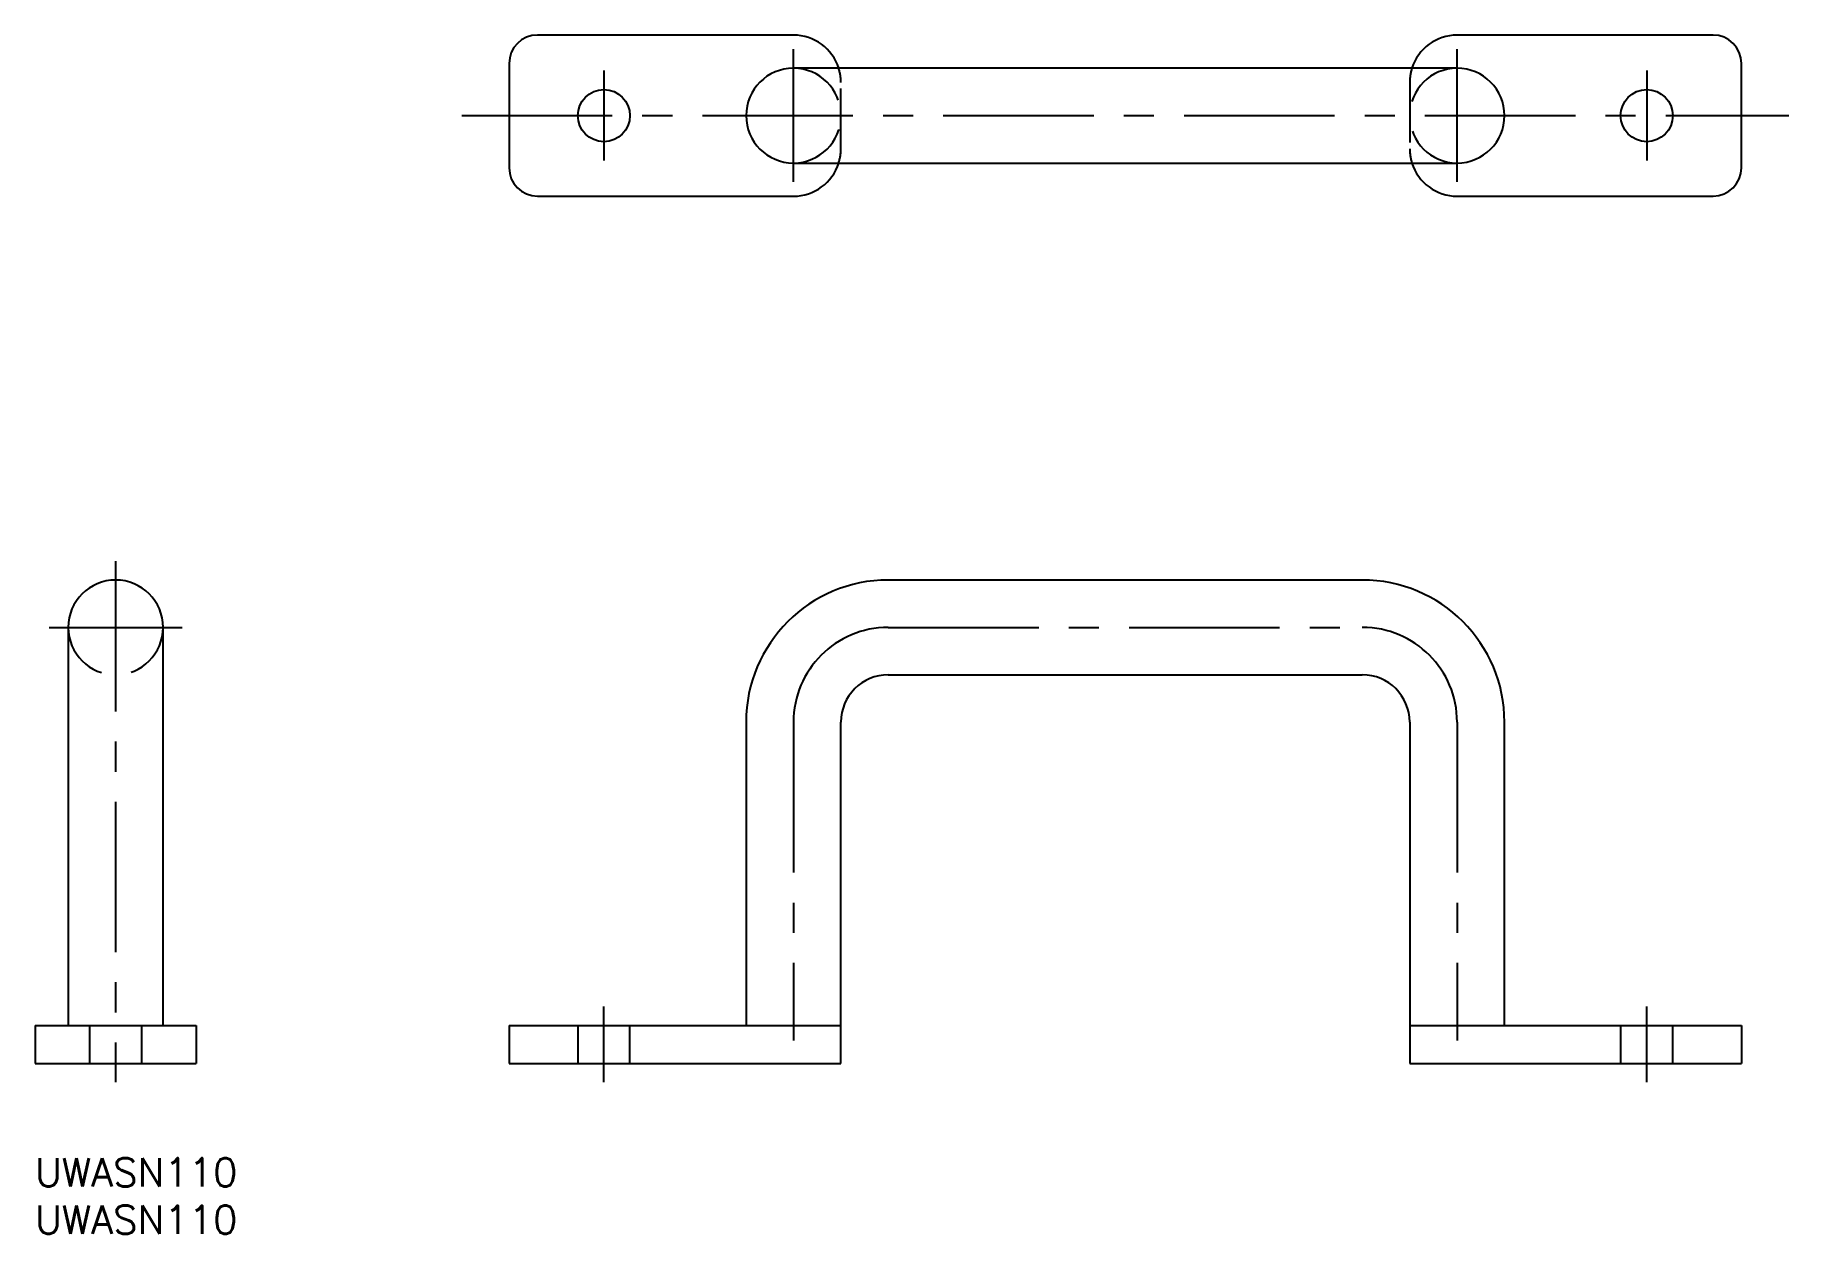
# Model space of a CAD drawing. Extents: x 0 to 185, y -8 to 119.
import ezdxf

# ---------------------------------------------------------------- set-up
doc = ezdxf.new("R2010")
doc.units = 0
doc.header["$LTSCALE"] = 0.5
doc.linetypes.add('CENTER', pattern=[50.8, 31.75, -6.35, 6.35, -6.35])
doc.linetypes.add('DASHED', pattern=[19.05, 12.7, -6.35])
for name, color, linetype in [('MSM_CENTER', 1, 'CENTER'), ('MSM_CONTINUOUS', 7, 'CONTINUOUS'), ('MSM_DASHED', 4, 'DASHED'), ('MSM_PART_NUMBER', 7, 'CONTINUOUS')]:
    doc.layers.add(name, color=color, linetype=linetype)
doc.styles.get("Standard").update_dxf_attribs({"font": 'txt.shx', "height": 3, "bigfont": 'bigfont.shx'})

msp = doc.modelspace()

# ---------------------------------------------------------------- linework, layer by layer
at = {"layer": 'MSM_CENTER'}
for p, q in [((80, 103), (80, 117)), ((150, 103), (150, 117)), ((60, 114.75), (60, 105.25)), ((170, 114.75), (170, 105.25)), ((45, 110), (185, 110)), ((8.5, 63), (8.5, 8)), ((1.5, 56), (15.5, 56)), ((90, 56), (140, 56)), ((80, 46), (80, 12.4)), ((150, 46), (150, 12.4)), ((60, 8), (60, 16)), ((170, 8), (170, 16))]:
    msp.add_line(p, q, dxfattribs=at)
for centre, start, end in [((90, 46), 90, 180), ((140, 46), 0, 90)]:
    msp.add_arc(centre, 10, start, end, dxfattribs=at)
at = {"layer": 'MSM_CONTINUOUS'}
for p, q in [((80, 118.5), (53, 118.5)), ((177, 118.5), (150, 118.5)), ((50, 115.5), (50, 104.5)), ((150, 115), (80, 115)), ((180, 104.5), (180, 115.5)), ((80, 105), (150, 105)), ((53, 101.5), (80, 101.5)), ((150, 101.5), (177, 101.5)), ((140, 61), (90, 61)), ((3.5, 56), (3.5, 14)), ((13.5, 14), (13.5, 56)), ((90, 51), (140, 51)), ((75, 46), (75, 14)), ((85, 10), (85, 46)), ((145, 46), (145, 10)), ((155, 14), (155, 46)), ((0, 14), (0, 10)), ((0, 14), (17, 14)), ((17, 14), (17, 10)), ((50, 14), (85, 14)), ((50, 14), (50, 10)), ((145, 14), (180, 14)), ((180, 14), (180, 10)), ((0, 10), (17, 10)), ((50, 10), (85, 10)), ((145, 10), (180, 10))]:
    msp.add_line(p, q, dxfattribs=at)
for centre in [(60, 110), (170, 110)]:
    msp.add_circle(centre, 2.75, dxfattribs=at)
for centre, radius, start, end in [((53, 115.5), 3, 90, 180), ((80, 113.5), 5, 17.4576, 90), ((150, 113.5), 5, 90, 162.5424), ((177, 115.5), 3, 0, 90), ((80, 110), 5, 90, 270), ((150, 110), 5, 270, 90), ((53, 104.5), 3, 180, 270), ((80, 106.5), 5, 270, 342.5424), ((150, 106.5), 5, 197.4576, 270), ((177, 104.5), 3, 270, 360), ((8.5, 56), 5, 0, 180), ((90, 46), 15, 90, 180), ((140, 46), 15, 0, 90), ((90, 46), 5, 90, 180), ((140, 46), 5, 0, 90)]:
    msp.add_arc(centre, radius, start, end, dxfattribs=at)
at = {"layer": 'MSM_DASHED'}
for p, q in [((85, 106.5), (85, 113.5)), ((145, 113.5), (145, 106.5)), ((5.75, 14), (5.75, 10)), ((11.25, 10), (11.25, 14)), ((57.25, 14), (57.25, 10)), ((62.75, 10), (62.75, 14)), ((167.25, 14), (167.25, 10)), ((172.75, 10), (172.75, 14))]:
    msp.add_line(p, q, dxfattribs=at)
for centre, start, end in [((80, 110), 270, 90), ((80, 113.5), 360, 17.4576), ((150, 113.5), 162.5424, 180), ((150, 110), 90, 270), ((80, 106.5), 342.5424, 0), ((150, 106.5), 180, 197.4576), ((8.5, 56), 180, 0)]:
    msp.add_arc(centre, 5, start, end, dxfattribs=at)

# ---------------------------------------------------------------- texts
at = {"layer": 'MSM_PART_NUMBER'}
for p in [(0, -3), (0, -8)]:
    msp.add_text('UWASN110', height=3, dxfattribs=at).set_placement(p)

doc.saveas('drawing.dxf')
